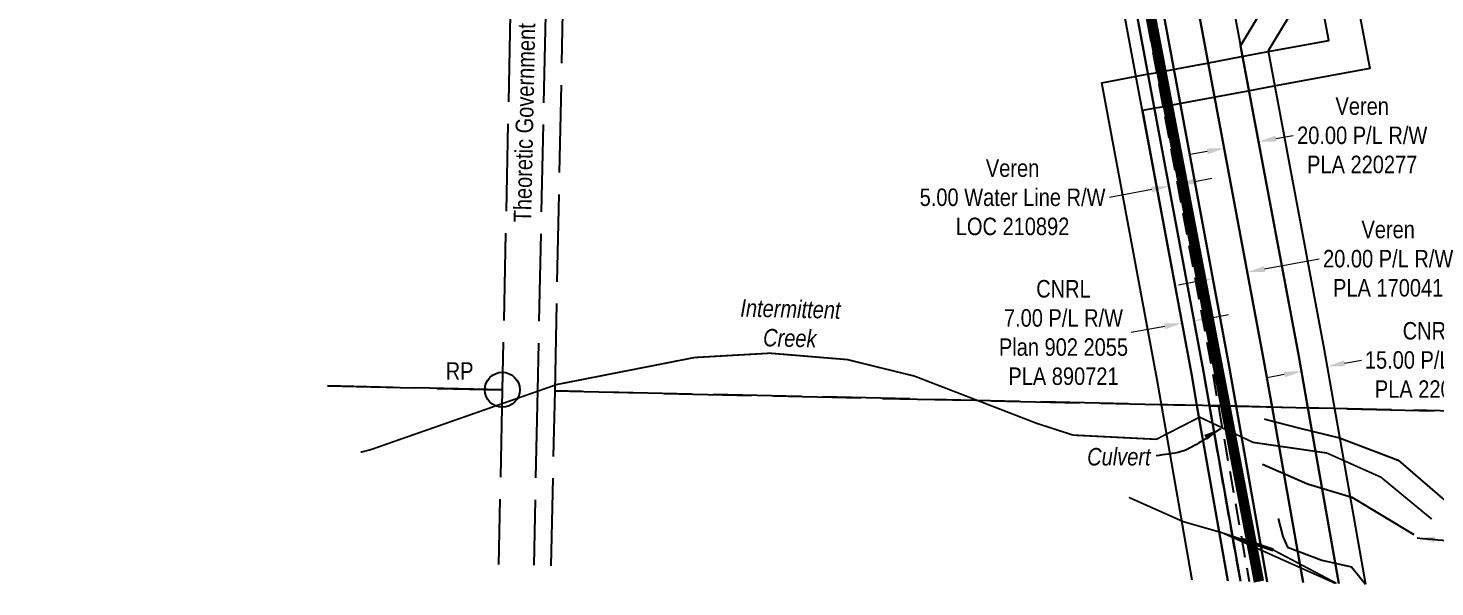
# Model space of a CAD drawing. Extents: x 403800 to 405641, y 6061258 to 6063951.
# Drawn here: x 404414 to 405219, y 6061263 to 6061583 of the extents above; entities that cross this region are included whole.
import ezdxf
from ezdxf.enums import TextEntityAlignment as Align

# ---------------------------------------------------------------- set-up
doc = ezdxf.new("R2010")
doc.units = 0
doc.header["$LTSCALE"] = 5
doc.header["$PDSIZE"] = 0.5
for name, pattern in [('foc-FLOWLINE', [3.75, 2.5, -1.25]), ('foc-TIELINE', [1.875, 1.25, -0.625]), ('foc-UNSURVEYED', [12.5, 10, -2.5])]:
    doc.linetypes.add(name, pattern=pattern)
doc.layers.get('Defpoints').update_dxf_attribs({"color": 9})
for name, color, linetype in [('35', 37, 'Continuous'), ('AS-ROADS', 254, 'Continuous'), ('C-FLOWLINE', 13, 'foc-FLOWLINE'), ('C-RW', 13, 'Continuous'), ('F-RW', 190, 'Continuous'), ('L-ROAD-T', 7, 'Continuous'), ('L-USEC', 7, 'foc-UNSURVEYED'), ('T-SLOPE', 48, 'Continuous'), ('T-WATER-T', 170, 'Continuous'), ('WATERCOURSE', 146, 'foc-TIELINE')]:
    doc.layers.add(name, color=color, linetype=linetype)
for name, color, linetype, lineweight in [('AS-GENERAL', 48, 'Continuous', 18), ('C-RW-T', 13, 'Continuous', 9), ('F-RW-T', 190, 'Continuous', 9), ('T-TEXT', 48, 'Continuous', 18)]:
    doc.layers.add(name, color=color, linetype=linetype, lineweight=lineweight)
doc.styles.add('80', font='ARIALN.TTF', dxfattribs={"height": 10})
doc.styles.add('80CG', font='ARIALN.TTF', dxfattribs={"height": 10})
doc.styles.add('80L', font='ARIALN.TTF', dxfattribs={"height": 10})
doc.styles.add('80LS', font='ARIALNI.TTF', dxfattribs={"height": 10})
doc.styles.add('foc-LtypeFont', font='ARIALN.TTF', dxfattribs={"height": 7.35})
doc.linetypes.add('foc-TOPO-flowdirection-NOLINE', pattern='A,0,[">",foc-LtypeFont,S=0.3,R=0,X=0,Y=-0.945],-20,[">",foc-LtypeFont,S=0.3,R=0,X=0,Y=-0.945],0', length=20)
doc.dimstyles.new('Compass 5 000', dxfattribs={"dimscale": 5, "dimtxt": 9, "dimasz": 2, "dimexe": 0.2, "dimexo": 0.0625, "dimgap": 0.5, "dimtad": 0, "dimtih": 1, "dimtoh": 1, "dimzin": 0, "dimdsep": 46, "dimtxsty": '80CG', "dimcen": 0.1, "dimse1": 1, "dimse2": 1, "dimclrd": 256, "dimclrt": 256, "dimaunit": 1, "dimadec": 4, "dimazin": 0, "dimtfac": 0.06, "dimtofl": 0, "dimtmove": 0, "dimatfit": 1, "dimfxl": 0.2, "dimtolj": 1, "dimtzin": 0, "dimlwd": -1, "dimarcsym": 0})

# ---------------------------------------------------------------- blocks, each defined once
blk = doc.blocks.new('RP')
at = {"layer": '35', "color": 3}
blk.add_circle((0, 0), 10, dxfattribs=at)
at = {"layer": '35', "color": 3, "style": '80'}
blk.add_attdef('RP_001', (-32.36, 5.75), '', height=10, dxfattribs=at)
blk = doc.blocks.new('*D431')
at = {"layer": 'C-RW-T', "transparency": 16777216}
for p, q in [((405081.87, 6061495.3), (405091.7, 6061497.13)), ((405057.29, 6061490.73), (405033.03, 6061486.21))]:
    blk.add_line(p, q, dxfattribs=at)
for points in [[(405081.56, 6061496.94), (405082.17, 6061493.67), (405072.03, 6061493.47)], [(405056.98, 6061492.37), (405057.59, 6061489.09), (405067.12, 6061492.56)]]:
    blk.add_solid(points, dxfattribs=at)
at = {"layer": 'Defpoints', "color": 0, "transparency": 16777216}
for p in [(405062.83, 6061515.63), (405067.74, 6061516.54), (405067.12, 6061492.56)]:
    blk.add_point(p, dxfattribs=at)
at = {"layer": 'C-RW-T', "transparency": 16777216, "insert": (404977.64, 6061486.21), "char_height": 10, "attachment_point": 5, "style": '80CG'}
blk.add_mtext('\\A1;Veren\\P5.00 Water Line R/W\\PLOC 210892', dxfattribs=at)
blk = doc.blocks.new('*D433')
at = {"layer": 'C-RW-T', "transparency": 16777216}
for p, q in [((405128.32, 6061519.82), (405138.15, 6061521.65)), ((405089.01, 6061512.5), (405079.18, 6061510.66))]:
    blk.add_line(p, q, dxfattribs=at)
for points in [[(405128.02, 6061521.46), (405128.63, 6061518.18), (405118.49, 6061517.99)], [(405088.7, 6061514.13), (405089.31, 6061510.86), (405098.84, 6061514.33)]]:
    blk.add_solid(points, dxfattribs=at)
at = {"layer": 'Defpoints', "color": 0, "transparency": 16777216}
for p in [(405118.49, 6061517.99), (405138, 6061413.26), (405118.34, 6061409.6)]:
    blk.add_point(p, dxfattribs=at)
at = {"layer": 'C-RW-T', "transparency": 16777216, "insert": (405177.69, 6061521.65), "char_height": 10, "attachment_point": 5, "style": '80CG'}
blk.add_mtext('\\A1;Veren\\P20.00 P/L R/W\\PPLA 220277', dxfattribs=at)
blk = doc.blocks.new('*D434')
at = {"layer": 'C-RW-T', "transparency": 16777216}
for p, q in [((405121.85, 6061445.25), (405153.01, 6061451.08)), ((405082.39, 6061437.87), (405072.56, 6061436.03))]:
    blk.add_line(p, q, dxfattribs=at)
for points in [[(405121.54, 6061446.89), (405122.16, 6061443.61), (405112.02, 6061443.41)], [(405082.09, 6061439.51), (405082.7, 6061436.23), (405092.22, 6061439.71)]]:
    blk.add_solid(points, dxfattribs=at)
at = {"layer": 'Defpoints', "color": 0, "transparency": 16777216}
for p in [(405110.1, 6061453.69), (405090.3, 6061449.99), (405112.02, 6061443.41)]:
    blk.add_point(p, dxfattribs=at)
at = {"layer": 'C-RW-T', "transparency": 16777216, "insert": (405192.55, 6061451.08), "char_height": 10, "attachment_point": 5, "style": '80CG'}
blk.add_mtext('\\A1;Veren\\P20.00 P/L R/W\\PPLA 170041', dxfattribs=at)
blk = doc.blocks.new('*D439')
at = {"layer": 'Defpoints', "color": 0, "transparency": 16777216}
for p in [(405060.69, 6061488.78), (405067.57, 6061490.07), (405074.59, 6061414.27)]:
    blk.add_point(p, dxfattribs=at)
at = {"layer": 'F-RW-T', "transparency": 16777216}
for p, q in [((405064.76, 6061412.44), (405045.53, 6061408.85)), ((405091.3, 6061417.39), (405101.13, 6061419.22))]:
    blk.add_line(p, q, dxfattribs=at)
for points in [[(405064.45, 6061414.08), (405065.07, 6061410.8), (405074.59, 6061414.27)], [(405091, 6061419.03), (405091.61, 6061415.75), (405081.47, 6061415.56)]]:
    blk.add_solid(points, dxfattribs=at)
at = {"layer": 'F-RW-T', "transparency": 16777216, "insert": (405006.77, 6061408.85), "char_height": 10, "attachment_point": 5, "style": '80CG'}
blk.add_mtext('\\A1;CNRL\\P7.00 P/L R/W\\PPlan 902 2055\\PPLA 890721', dxfattribs=at)
blk = doc.blocks.new('*D440')
at = {"layer": 'Defpoints', "color": 0, "transparency": 16777216}
for p in [(405139.64, 6061404.48), (405154.38, 6061407.24), (405157.7, 6061389.47)]:
    blk.add_point(p, dxfattribs=at)
at = {"layer": 'F-RW-T', "transparency": 16777216}
for p, q in [((405167.53, 6061391.31), (405177.36, 6061393.15)), ((405133.13, 6061384.88), (405123.3, 6061383.04))]:
    blk.add_line(p, q, dxfattribs=at)
for points in [[(405167.22, 6061392.95), (405167.84, 6061389.68), (405157.7, 6061389.47)], [(405132.83, 6061386.52), (405133.44, 6061383.24), (405142.96, 6061386.72)]]:
    blk.add_solid(points, dxfattribs=at)
at = {"layer": 'F-RW-T', "transparency": 16777216, "insert": (405216.45, 6061393.15), "char_height": 10, "attachment_point": 5, "style": '80CG'}
blk.add_mtext('\\A1;CNRL\\P15.00 P/L R/W\\PPLA 220903', dxfattribs=at)

msp = doc.modelspace()

# ---------------------------------------------------------------- linework, layer by layer
at = {"layer": 'AS-GENERAL', "const_width": 2, "flags": 128}
msp.add_lwpolyline([(405126.807, 6061284.527), (405108.833, 6061290.557)], dxfattribs=at)
at = {"layer": 'AS-ROADS', "const_width": 5.998, "flags": 128}
msp.add_lwpolyline([(405118.618, 6061266.423), (405052.183, 6061613.731), (405036.204, 6061699.749), (405025.136, 6061724.28), (405007.171, 6061748.65), (404982.308, 6061772.86), (404970.078, 6061780.945), (404943.771, 6061795.535), (404928.212, 6061798.1), (404909.604, 6061798.742), (404845.005, 6061795.878), (404734.575, 6061786.249), (404722.223, 6061783.523)], dxfattribs=at)
at = {"layer": 'C-FLOWLINE', "flags": 128}
for points in [[(405107.966, 6061266.663), (405090.291, 6061367.028), (405086.83, 6061386.696), (405048.447, 6061592.863), (405045.702, 6061607.608), (405036.752, 6061655.687), (405035.835, 6061660.613), (405034.372, 6061668.473), (405028.121, 6061702.051), (405027.817, 6061703.686), (405018.391, 6061716.092), (405004.923, 6061733.82), (404996.821, 6061744.485), (404968.329, 6061771.748), (404927.36, 6061792.177), (404911.853, 6061791.125), (404757.135, 6061780.632), (404747.84, 6061780.002), (404746.82, 6061794.959), (404817.813, 6061799.773), (404805.27, 6061984.276), (404940.853, 6061993.489), (404951.442, 6061994.209), (404956.458, 6061994.549), (404954.923, 6062002.824), (404958.626, 6062006.905), (404955.343, 6062010.741), (404952.906, 6062013.589), (404932.738, 6062037.156), (404932.781, 6062052.48), (404825.763, 6062177.513), (404734.968, 6062283.601), (404715.975, 6062305.791), (404705.523, 6062318.01), (404646.367, 6062387.167), (404603.484, 6062450.571), (404345.18, 6062924.244), (404290.727, 6062993.806), (404280.531, 6063006.839), (404275.771, 6063012.922), (404259.884, 6063024.652), (404245.671, 6063035.159), (403920.214, 6063072.327), (403887.434, 6063076.071), (403820.571, 6063088.308)], [(403820.678, 6063093.37), (403888.166, 6063081.018), (403920.32, 6063077.346), (404247.572, 6063039.972), (404268.551, 6063024.462), (404270.919, 6063022.717), (404279.29, 6063016.532), (404290.861, 6063001.747), (404297.184, 6062993.664), (404349.37, 6062927.001), (404607.757, 6062453.175), (404650.347, 6062390.203), (404705.682, 6062325.543), (404719.777, 6062309.054), (404735.126, 6062291.117), (404784.283, 6062233.678), (404832.472, 6062177.362), (404937.779, 6062054.327), (404937.735, 6062039.005), (404962.01, 6062010.632), (404965.283, 6062006.816), (404961.918, 6062003.057), (404960.3, 6062001.249), (404962.401, 6061989.948), (404957.373, 6061989.605), (404810.596, 6061979.631), (404822.8, 6061800.11), (404823.139, 6061795.127), (404752.135, 6061790.273), (404752.487, 6061785.328), (404757.333, 6061785.657), (404928.373, 6061797.256), (404971.235, 6061775.885), (405000.56, 6061747.825), (405002.896, 6061744.75), (405016.357, 6061727.032), (405032.512, 6061705.768), (405033.034, 6061702.964), (405039.284, 6061669.388), (405040.747, 6061661.528), (405041.664, 6061656.603), (405091.747, 6061387.589), (405095.387, 6061366.913), (405113.061, 6061266.548)]]:
    msp.add_lwpolyline(points, dxfattribs=at)
at = {"layer": 'C-RW'}
for points in [[(404973.663, 6062250.693), (404988.007, 6062173.858), (405017.61, 6062015.309), (405028.052, 6062002.596), (405069.584, 6061776.008), (405080.692, 6061750.293), (405086.649, 6061736.501), (405088.624, 6061731.929), (405090.614, 6061727.323), (405095.373, 6061716.305), (405097.638, 6061711.062), (405111.957, 6061634.097), (405092.281, 6061630.44), (405077.549, 6061627.698), (405121.492, 6061392.767), (405126.176, 6061366.22), (405143.893, 6061265.855)], [(405123.251, 6061266.319), (405105.576, 6061366.683), (405101.565, 6061389.47), (405063.191, 6061595.598), (405060.446, 6061610.343), (405054.236, 6061643.705), (405088.634, 6061650.098), (405078.312, 6061705.643), (405077.336, 6061707.944), (405072.583, 6061718.952), (405070.557, 6061723.556), (405068.574, 6061728.117), (405062.605, 6061741.897), (405050.335, 6061770.14), (405041.091, 6061820.702), (405037.491, 6061840.35), (405009.359, 6061993.693), (404998.948, 6062006.364), (404994.3, 6062031.254), (404967.586, 6062174.318), (404954.001, 6062247.083)], [(405143.894, 6061265.855), (405126.177, 6061366.22), (405121.492, 6061392.767), (405077.549, 6061627.698)], [(405100.863, 6061611.705), (405141.164, 6061396.329), (405146.559, 6061365.762), (405164.276, 6061265.396)]]:
    msp.add_lwpolyline(points, dxfattribs=at)
at = {"layer": 'F-RW'}
for points in [[(405080.443, 6061267.282), (405062.978, 6061366.54), (405060.294, 6061381.801), (405028.655, 6061551.808), (405047.651, 6061555.343), (405054.532, 6061556.624), (405059.445, 6061557.538), (405069.274, 6061559.368), (405088.981, 6061563.035), (405108.623, 6061566.691), (405123.829, 6061569.575), (405158.643, 6061576), (405131.11, 6061722.225), (405127.579, 6061730.337), (405122.79, 6061741.343), (405120.793, 6061745.933), (405118.801, 6061750.511), (405112.811, 6061764.275), (405103.242, 6061786.265), (405060.754, 6062018.189), (405045.078, 6062059.01), (404971.714, 6062458.364)], [(404992.207, 6062457.455), (405064.474, 6062064.268), (405080.083, 6062023.622), (405122.492, 6061792.132), (405130.96, 6061772.672), (405136.946, 6061758.914), (405138.941, 6061754.33), (405140.936, 6061749.746), (405145.726, 6061738.739), (405150.339, 6061728.137), (405172.368, 6061611.149), (405181.997, 6061560.011), (405136.481, 6061551.54), (405127.038, 6061549.782), (405112.301, 6061547.04), (405092.657, 6061543.384), (405072.934, 6061539.713), (405063.105, 6061537.884), (405058.191, 6061536.97), (405051.967, 6061535.812), (405079.967, 6061385.362), (405083.358, 6061366.082), (405100.823, 6061266.823)], [(405164.276, 6061265.396), (405146.559, 6061365.762), (405141.164, 6061396.329), (405108.112, 6061572.965), (405135.298, 6061618.119), (405116.875, 6061716.956), (405113.863, 6061723.916), (405113.521, 6061724.707), (405109.094, 6061734.943), (405108.734, 6061735.726), (405106.771, 6061740.324), (405104.779, 6061744.909), (405098.843, 6061758.694), (405088.833, 6061781.875), (405076.782, 6061847.626), (405073.182, 6061867.264), (405046.735, 6062011.51), (405036.306, 6062024.207), (405008.435, 6062173.398), (404993.233, 6062254.784)], [(405007.99, 6062257.477), (405023.765, 6062173.053), (405050.336, 6062030.874), (405060.754, 6062018.189), (405103.27, 6061786.276), (405112.463, 6061764.992), (405118.416, 6061751.21), (405120.396, 6061746.627), (405122.381, 6061742.031), (405127.141, 6061731.012), (405131.304, 6061721.374), (405151.08, 6061615.263), (405123.896, 6061570.111), (405155.918, 6061399.002), (405161.845, 6061365.419), (405179.562, 6061265.052)], [(405100.831, 6061266.823), (405083.157, 6061367.187), (405079.942, 6061385.448), (405041.565, 6061591.587)], [(405048.447, 6061592.863), (405086.83, 6061386.696), (405090.292, 6061367.027), (405107.966, 6061266.663)]]:
    msp.add_lwpolyline(points, dxfattribs=at)
at = {"layer": 'F-RW', "flags": 128}
for points in [[(405107.966, 6061266.663), (405090.292, 6061367.027), (405086.83, 6061386.696), (405048.447, 6061592.863)], [(405063.191, 6061595.597), (405101.565, 6061389.47), (405105.576, 6061366.683), (405123.251, 6061266.319)]]:
    msp.add_lwpolyline(points, dxfattribs=at)
at = {"layer": 'L-USEC'}
for p, q in [((404694.153, 6061778.217), (404685.685, 6061376.144)), ((404714.26, 6061777.794), (404705.793, 6061375.721)), ((404715.841, 6061375.466), (404724.309, 6061777.541)), ((404685.685, 6061376.144), (404585.726, 6061378.332)), ((404585.726, 6061378.332), (404685.685, 6061376.144)), ((404685.685, 6061376.144), (404683.581, 6061276.207)), ((404705.793, 6061375.721), (404703.688, 6061275.755)), ((404713.737, 6061275.529), (404715.841, 6061375.466)), ((405106.345, 6061366.684), (404715.841, 6061375.466)), ((404715.841, 6061375.466), (405106.345, 6061366.684)), ((405506.903, 6061357.675), (405106.345, 6061366.684)), ((405106.345, 6061366.684), (405506.903, 6061357.675))]:
    msp.add_line(p, q, dxfattribs=at)
at = {"layer": 'T-SLOPE', "flags": 128}
for points in [[(405122.109, 6061359.286), (405122.066, 6061359.253), (405142.006, 6061354.261), (405164.76, 6061348.706), (405198.301, 6061335.854), (405224.814, 6061312.953)], [(405120.704, 6061333.668), (405146.471, 6061322.276), (405171.716, 6061314.684), (405207.202, 6061293.337)], [(405129.577, 6061302.608), (405132.206, 6061292.257), (405134.965, 6061286.125), (405154.611, 6061278.786), (405171.642, 6061274.787), (405179.617, 6061265.051)]]:
    msp.add_lwpolyline(points, dxfattribs=at)
at = {"layer": 'WATERCOURSE', "const_width": 1, "flags": 128}
msp.add_lwpolyline([(405217.465, 6061302.177), (405188.397, 6061326.16), (405157.46, 6061339.974), (405115.296, 6061346.046), (405084.685, 6061360.503), (405059.932, 6061347.833), (405012.305, 6061350.216), (404991.497, 6061356.939), (404921.503, 6061383.968), (404883.08, 6061393.415), (404838.862, 6061397.072), (404795.733, 6061394.614), (404716.866, 6061379.157), (404610.689, 6061341.988), (404604.638, 6061340.398)], dxfattribs=at)
at = {"layer": 'WATERCOURSE', "linetype": 'foc-TOPO-flowdirection-NOLINE', "const_width": 1, "flags": 128}
msp.add_lwpolyline([(405217.465, 6061302.177), (405188.397, 6061326.16), (405157.46, 6061339.974), (405115.296, 6061346.046), (405084.685, 6061360.503), (405059.932, 6061347.833), (405012.305, 6061350.216), (404991.497, 6061356.939), (404921.503, 6061383.968), (404883.08, 6061393.415), (404838.862, 6061397.072), (404795.733, 6061394.614), (404716.866, 6061379.157), (404610.689, 6061341.988), (404604.638, 6061340.398)], dxfattribs=at)
at = {"layer": 'WATERCOURSE', "const_width": 1, "elevation": 784.302, "flags": 128}
msp.add_lwpolyline([(405163.008, 6061265.425), (405126.807, 6061284.527), (405097.798, 6061294.285), (405075.282, 6061300.743), (405044.181, 6061314.597)], dxfattribs=at)
at = {"layer": 'WATERCOURSE', "linetype": 'foc-TOPO-flowdirection-NOLINE', "const_width": 1, "elevation": 784.302, "flags": 128}
msp.add_lwpolyline([(405162.275, 6061265.441), (405097.798, 6061294.285), (405075.282, 6061300.743), (405044.181, 6061314.597)], dxfattribs=at)

# ---------------------------------------------------------------- block references
at = {"layer": '35', "color": 5}
msp.add_blockref('RP', (404685.685, 6061376.144), dxfattribs=at).add_auto_attribs({'RP_001': 'RP'})

# ---------------------------------------------------------------- texts
at = {"layer": 'L-ROAD-T', "style": '80L'}
msp.add_text('Theoretic Government Road Allowance', height=9.99592, rotation=88.793514, dxfattribs=at).set_placement((404699.274, 6061571.807), align=Align.MIDDLE_CENTER)
at = {"layer": 'T-TEXT', "style": '80LS'}
msp.add_text('Culvert', height=10, dxfattribs=at).set_placement((405038.471, 6061337.856), align=Align.MIDDLE_CENTER)
at = {"layer": 'T-WATER-T', "insert": (404850.684, 6061427.385), "char_height": 10, "width": 57.8558, "attachment_point": 2, "rotation": 358.741292, "style": '80LS'}
msp.add_mtext('Intermittent \\PCreek', dxfattribs=at)

# ---------------------------------------------------------------- dimensions: what is measured, and where the dimension line sits
at = {"layer": 'C-RW-T'}
for base, p1, p2, angle, text, picture, middle in [((405118.49, 6061517.987), (405118.344, 6061409.599), (405137.997, 6061413.26), 10.551209, 'Veren\\P20.00 P/L R/W\\PPLA 220277', '*D433', (405177.692, 6061521.65)), ((405067.12, 6061492.559), (405067.739, 6061516.545), (405062.825, 6061515.63), 190.546117, 'Veren\\P5.00 Water Line R/W\\PLOC 210892', '*D431', (404977.642, 6061486.212)), ((405112.02, 6061443.409), (405090.298, 6061449.991), (405110.096, 6061453.695), 10.59458, 'Veren\\P20.00 P/L R/W\\PPLA 170041', '*D434', (405192.554, 6061451.077))]:
    dim = msp.add_linear_dim(base=base, p1=p1, p2=p2, angle=angle, text=text, dimstyle='Compass 5 000', override={"dimtxt": 10}, dxfattribs=at)
    dim.commit()
    dim.dimension.update_dxf_attribs({"geometry": picture, "text_midpoint": middle, "dimtype": 161})
at = {"layer": 'F-RW-T'}
for base, p1, p2, angle, text, picture, middle in [((405074.591, 6061414.272), (405067.566, 6061490.068), (405060.686, 6061488.785), 190.570352, 'CNRL\\P7.00 P/L R/W\\PPlan 902 2055\\PPLA 890721', '*D439', (405006.765, 6061408.85)), ((405157.701, 6061389.475), (405139.639, 6061404.479), (405154.377, 6061407.237), 10.599784, 'CNRL\\P15.00 P/L R/W\\PPLA 220903', '*D440', (405216.445, 6061393.154))]:
    dim = msp.add_linear_dim(base=base, p1=p1, p2=p2, angle=angle, text=text, dimstyle='Compass 5 000', override={"dimtxt": 10}, dxfattribs=at)
    dim.commit()
    dim.dimension.update_dxf_attribs({"geometry": picture, "text_midpoint": middle, "dimtype": 161})

# ---------------------------------------------------------------- leaders
at = {"layer": 'T-TEXT', "path_type": 1}
msp.add_leader([(405096.754, 6061353.896), (405074.043, 6061340.778), (405059.809, 6061338.359)], dimstyle='Compass 5 000', dxfattribs=at)
msp.add_leader([(405209.198, 6061291.401), (405256.062, 6061287.207)], dimstyle='Compass 5 000', override={"dimgap": 0.5, "dimtad": 0}, dxfattribs=at)

doc.saveas('drawing.dxf')
